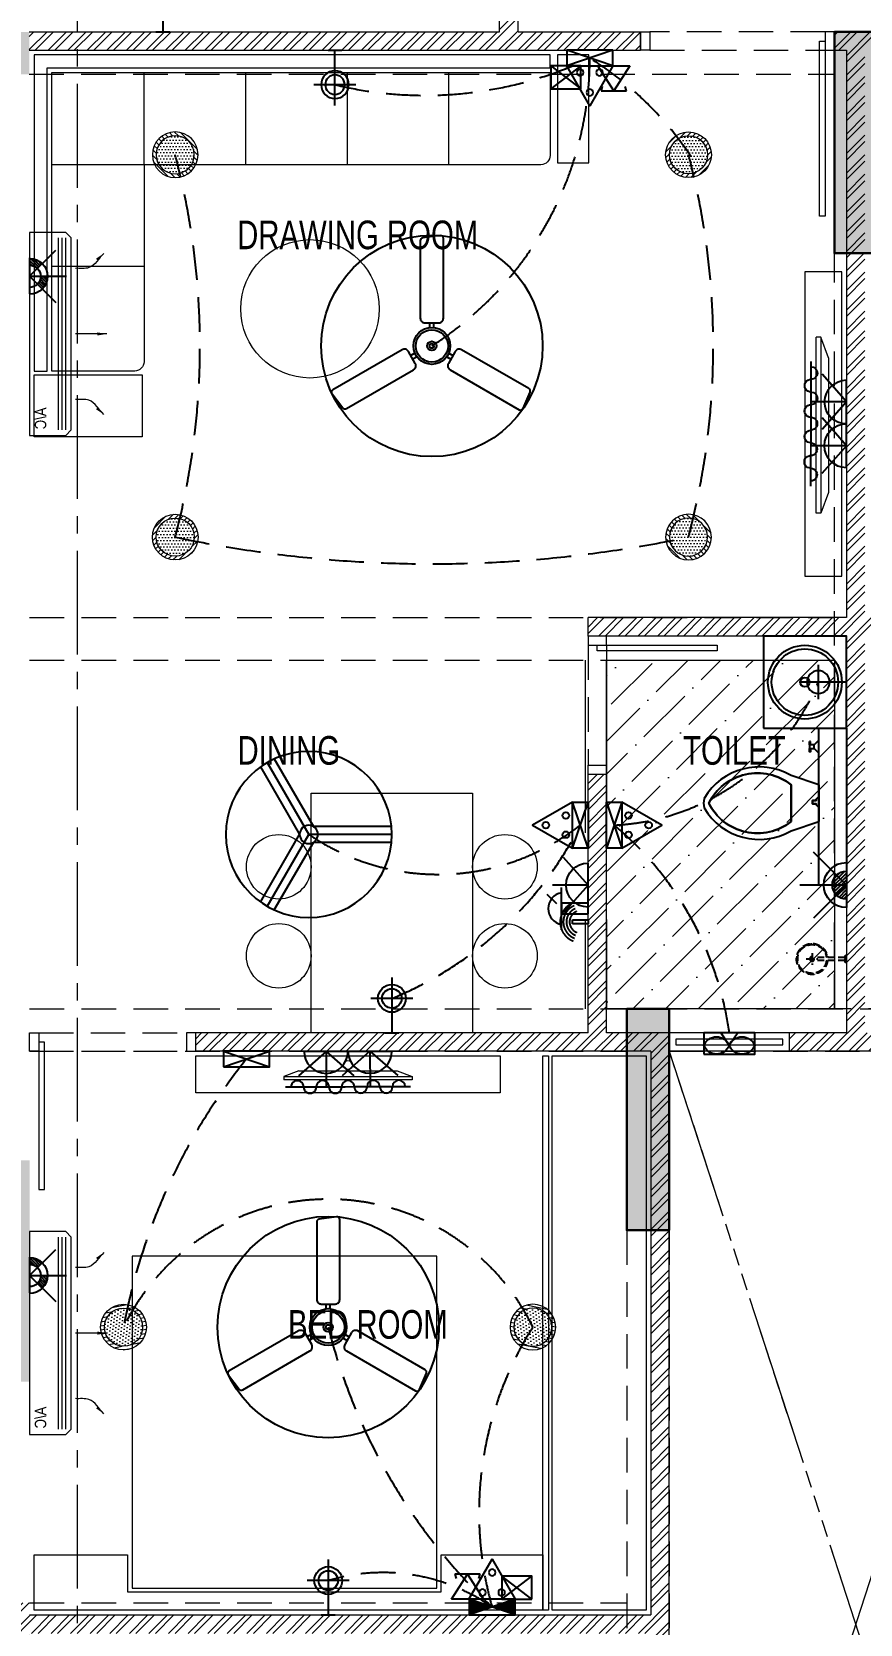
# Model space of a CAD drawing. Header units: inches. Extents: x 822859 to 1009930, y 496782 to 576896.
# Drawn here: x 832210 to 836697, y 533772 to 542403 of the extents above; entities that cross this region are included whole.
import ezdxf
from ezdxf.enums import TextEntityAlignment as Align

# ---------------------------------------------------------------- set-up
doc = ezdxf.new("R2010")
doc.units = ezdxf.units.IN
doc.header["$LTSCALE"] = 750
doc.header["$MEASUREMENT"] = 0
for name, pattern in [('CENTER', [2, 1.25, -0.25, 0.25, -0.25]), ('CENTER2', [1.125, 0.75, -0.125, 0.125, -0.125]), ('DASHED', [0.75, 0.5, -0.25]), ('HIDDEN', [0.375, 0.25, -0.125]), ('HIDDEN2', [0.1875, 0.125, -0.0625])]:
    doc.linetypes.add(name, pattern=pattern)
for name, color, linetype, lineweight in [('1 x 15 W green led dl', 84, 'Continuous', 5), ('COLUMN', 5, 'Continuous', 13), ('DOOR-MSA', 8, 'Continuous', 13), ('DOTTED LINE-MSA', 8, 'HIDDEN2', 13), ('ELE-01-MSA', 8, 'Continuous', 18), ('FURNITURE-MSA', 251, 'Continuous', 5), ('HVAC-HW UNIT', 1, 'Continuous', 13), ('S_B4_115X425', 215, 'HIDDEN', 20), ('S_B4_230x425', 15, 'HIDDEN', 20), ('S_B4_230x575', 10, 'HIDDEN', 20), ('S_B4_CUT OUT LINE', 9, 'Continuous', 20), ('S_B4_SUNK', 250, 'Continuous', 20), ('S_C_ABOVE HP TO TOP', 5, 'Continuous', 30), ('SECTION LINE', 14, 'CENTER', 9), ('TEXT ROOM NAME-MSA', 8, 'Continuous', 13), ('WALL HATCH-MSA', 251, 'Continuous', 9), ('WALL-MSA', 11, 'Continuous', 18), ('WINDOW-MSA', 8, 'Continuous', 13)]:
    doc.layers.add(name, color=color, linetype=linetype, lineweight=lineweight)
for name, color, linetype in [('AC 2 MODULE SWITCH', 6, 'DASHED'), ('CS SHEET', 7, 'Continuous'), ('E-18 wall light point', 3, 'Continuous'), ('E-18a wall light point', 6, 'Continuous'), ('E-39 call bell point', 1, 'Continuous'), ('E-45 exhaust fan point', 5, 'Continuous'), ('E-47 switch board', 1, 'Continuous'), ('E-49 5A plug point', 150, 'Continuous'), ('E-49a SB with 5A plug point', 5, 'Continuous'), ('E-50 15A plug point', 1, 'Continuous'), ('E-51 15 A AC PLUG POINT', 6, 'Continuous'), ('E-55 telephone point', 6, 'Continuous'), ('E-56 television point', 4, 'Continuous'), ('ELE.fan', 30, 'Continuous'), ("Emg-42 4' fan point", 30, 'Continuous'), ('P.FIXTURE', 8, 'Continuous'), ('PE-E-Electrical Control', 150, 'HIDDEN'), ('R.C.C HATCH-MSA', 250, 'Continuous'), ('Switch Board', 72, 'Continuous'), ('WIFI', 5, 'DASHED')]:
    doc.layers.add(name, color=color, linetype=linetype)
doc.styles.add('125pt1.6', font='simplex.shx', dxfattribs={"width": 0.6, "height": 200})
doc.styles.add('MtXpl_Swis721_LtCn_B', font='swisscl.ttf')
doc.styles.add('NARROW', font='ARIALN.TTF', dxfattribs={"height": 2.25})
doc.dimstyles.new('DIM_50', dxfattribs={"dimtxt": 200, "dimasz": 100, "dimexe": 25, "dimexo": 5, "dimgap": 25, "dimtad": 1, "dimdec": 0, "dimzin": 0, "dimdsep": 46, "dimtxsty": '125pt1.6', "dimblk": 'ARCHTICK', "dimcen": 0.09, "dimclrd": 8, "dimclre": 8, "dimclrt": 7, "dimaunit": 1, "dimadec": 4, "dimazin": 0, "dimtfac": 1, "dimtdec": 0, "dimtmove": 2, "dimatfit": 1, "dimfxl": 150, "dimfxlon": 1, "dimtolj": 1, "dimtzin": 0, "dimarcsym": 1})
pattern_1 = [(45, (-830625.795, -554021.86), (-53.0330086, 53.0330086), []), (45, (-830590.44, -554021.86), (-53.0330086, 53.0330086), [])]

# ---------------------------------------------------------------- blocks, each defined once
blk = doc.blocks.new('A$C37e82350')
at = {"layer": 'SECTION LINE', "linetype": 'CENTER2'}
blk.add_lwpolyline([(-2541.6, -2026.8), (-2541.6, -2083.3), (61391, -2083.3), (61391, -2039.2)], dxfattribs=at)
blk = doc.blocks.new('BLOCK-G & H TYPICAL COLOUMN')
at = {"layer": 'R.C.C HATCH-MSA'}
h = blk.add_hatch(color=256, dxfattribs=at)
h.dxf.hatch_style = 1
h.paths.add_polyline_path([(172697.62, -104207.75), (172688.57, -104207.75), (172688.57, -104255), (172697.62, -104255)])
h.paths.add_polyline_path([(172327.12, -104207.75), (172336.18, -104207.75), (172336.18, -104255), (172327.12, -104255)])
h.paths.add_polyline_path([(172819.88, -104207.75), (172819.88, -104216.81), (172867.12, -104216.81), (172867.12, -104207.75)])
h.paths.add_polyline_path([(172204.87, -104207.75), (172204.87, -104216.81), (172157.62, -104216.81), (172157.62, -104207.75)])
h.paths.add_polyline_path([(172561.18, -104240.06), (172552.12, -104240.06), (172552.12, -104287.31), (172561.18, -104287.31)])
h.paths.add_polyline_path([(172463.57, -104240.06), (172472.62, -104240.06), (172472.62, -104287.31), (172463.57, -104287.31)])
h.paths.add_polyline_path([(172177.87, -104422.2), (172177.87, -104431.25), (172130.62, -104431.25), (172130.62, -104422.2)])
h.paths.add_polyline_path([(172894.12, -104422.2), (172894.12, -104431.25), (172846.88, -104431.25), (172846.88, -104422.2)])
h.paths.add_polyline_path([(172336.12, -104486.75), (172336.12, -104495.81), (172288.87, -104495.81), (172288.87, -104486.75)])
h.paths.add_polyline_path([(172202.62, -104543.75), (172202.62, -104552.81), (172155.37, -104552.81), (172155.37, -104543.75)])
h.paths.add_polyline_path([(172822.13, -104543.75), (172822.13, -104552.81), (172869.37, -104552.81), (172869.37, -104543.75)])
h.paths.add_polyline_path([(172516.9, -104495.81), (172507.85, -104495.81), (172507.85, -104448.56), (172516.9, -104448.56)])
h.paths.add_polyline_path([(172697.62, -104104.25), (172688.57, -104104.25), (172688.57, -104057.01), (172697.62, -104057.01)])
h.paths.add_polyline_path([(172327.12, -104104.25), (172336.18, -104104.25), (172336.18, -104057.01), (172327.12, -104057.01)])
h.paths.add_polyline_path([(172819.88, -104104.25), (172819.88, -104095.2), (172867.12, -104095.2), (172867.12, -104104.25)])
h.paths.add_polyline_path([(172204.87, -104104.25), (172204.87, -104095.2), (172157.62, -104095.2), (172157.62, -104104.25)])
h.paths.add_polyline_path([(172561.18, -104071.94), (172552.12, -104071.94), (172552.12, -104024.7), (172561.18, -104024.7)])
h.paths.add_polyline_path([(172463.57, -104071.94), (172472.62, -104071.94), (172472.62, -104024.7), (172463.57, -104024.7)])
h.paths.add_polyline_path([(172177.87, -103889.81), (172177.87, -103880.75), (172130.62, -103880.75), (172130.62, -103889.81)])
h.paths.add_polyline_path([(172894.12, -103889.81), (172894.12, -103880.75), (172846.88, -103880.75), (172846.88, -103889.81)])
h.paths.add_polyline_path([(172336.12, -103825.25), (172336.12, -103816.2), (172288.87, -103816.2), (172288.87, -103825.25)])
h.paths.add_polyline_path([(172202.62, -103768.25), (172202.62, -103759.2), (172155.37, -103759.2), (172155.37, -103768.25)])
h.paths.add_polyline_path([(172822.13, -103768.25), (172822.13, -103759.2), (172869.37, -103759.2), (172869.37, -103768.25)])
h.paths.add_polyline_path([(172516.9, -103816.2), (172507.85, -103816.2), (172507.85, -103863.44), (172516.9, -103863.44)])
h.paths.add_polyline_path([(172548.37, -103699.31), (172548.37, -103690.25), (172595.62, -103690.25), (172595.62, -103699.31)])
h.paths.add_polyline_path([(172476.37, -103699.31), (172476.37, -103690.25), (172429.13, -103690.25), (172429.13, -103699.31)])
h.paths.add_polyline_path([(172726.82, -103612.31), (172726.82, -103603.25), (172774.06, -103603.25), (172774.06, -103612.31)])
h.paths.add_polyline_path([(172297.93, -103612.31), (172297.93, -103603.25), (172250.69, -103603.25), (172250.69, -103612.31)])
h.paths.add_polyline_path([(172920.37, -103523.81), (172920.37, -103514.75), (172857.56, -103514.75), (172857.56, -103523.81)])
h.paths.add_polyline_path([(172104.37, -103523.81), (172104.37, -103514.75), (172167.19, -103514.75), (172167.19, -103523.81)])
h.paths.add_polyline_path([(172476.37, -103492.94), (172467.32, -103492.94), (172467.32, -103445.7), (172476.37, -103445.7)])
h.paths.add_polyline_path([(172548.37, -103492.94), (172557.43, -103492.94), (172557.43, -103445.7), (172548.37, -103445.7)])
h.paths.add_polyline_path([(172663.43, -103454.75), (172759.5, -103454.75), (172759.5, -103349.7), (172663.43, -103349.7), (172663.43, -103358.75), (172750.44, -103358.75), (172750.44, -103445.7), (172663.43, -103445.7)])
h.paths.add_polyline_path([(172361.32, -103454.75), (172265.25, -103454.75), (172265.25, -103349.7), (172361.32, -103349.7), (172361.32, -103358.75), (172274.31, -103358.75), (172274.31, -103445.7), (172361.32, -103445.7)])
h.paths.add_polyline_path([(172428.37, -103358.75), (172419.32, -103358.75), (172419.32, -103311.51), (172428.37, -103311.51)])
h.paths.add_polyline_path([(172428.37, -103132.74), (172419.32, -103132.74), (172419.32, -103179.99), (172428.37, -103179.99)])
h.paths.add_polyline_path([(172151.62, -103286.75), (172151.62, -103277.7), (172104.37, -103277.7), (172104.37, -103286.75)])
h.paths.add_polyline_path([(172245.43, -103162.74), (172245.43, -103153.68), (172198.19, -103153.68), (172198.19, -103162.74)])
h.paths.add_polyline_path([(172428.37, -103021.25), (172419.32, -103021.25), (172419.32, -103068.5), (172428.37, -103068.5)])
h.paths.add_polyline_path([(172245.43, -102997.25), (172236.37, -102997.25), (172236.37, -103044.5), (172245.43, -103044.5)])
h.paths.add_polyline_path([(172104.37, -102997.25), (172104.37, -103006.31), (172151.62, -103006.31), (172151.62, -102997.25)])
h.paths.add_polyline_path([(172596.37, -103358.75), (172605.43, -103358.75), (172605.43, -103311.51), (172596.37, -103311.51)])
h.paths.add_polyline_path([(172596.37, -103132.74), (172605.43, -103132.74), (172605.43, -103179.99), (172596.37, -103179.99)])
h.paths.add_polyline_path([(172873.13, -103286.75), (172873.13, -103277.7), (172920.37, -103277.7), (172920.37, -103286.75)])
h.paths.add_polyline_path([(172779.32, -103162.74), (172779.32, -103153.68), (172826.56, -103153.68), (172826.56, -103162.74)])
h.paths.add_polyline_path([(172596.37, -103021.25), (172605.43, -103021.25), (172605.43, -103068.5), (172596.37, -103068.5)])
h.paths.add_polyline_path([(172779.32, -102997.25), (172788.37, -102997.25), (172788.37, -103044.5), (172779.32, -103044.5)])
h.paths.add_polyline_path([(172920.37, -102997.25), (172920.37, -103006.31), (172873.13, -103006.31), (172873.13, -102997.25)])
h.paths.add_polyline_path([(172548.37, -104612.7), (172548.37, -104621.75), (172595.62, -104621.75), (172595.62, -104612.7)])
h.paths.add_polyline_path([(172476.37, -104612.7), (172476.37, -104621.75), (172429.13, -104621.75), (172429.13, -104612.7)])
h.paths.add_polyline_path([(172297.93, -104699.7), (172297.93, -104708.75), (172250.69, -104708.75), (172250.69, -104699.7)])
h.paths.add_polyline_path([(172104.37, -104788.2), (172104.37, -104797.25), (172167.19, -104797.25), (172167.19, -104788.2)])
h.paths.add_polyline_path([(172726.82, -104699.7), (172726.82, -104708.75), (172774.06, -104708.75), (172774.06, -104699.7)])
h.paths.add_polyline_path([(172920.37, -104788.2), (172920.37, -104797.25), (172857.56, -104797.25), (172857.56, -104788.2)])
h.paths.add_polyline_path([(172476.37, -104819.06), (172467.32, -104819.06), (172467.32, -104866.31), (172476.37, -104866.31)])
h.paths.add_polyline_path([(172548.37, -104819.06), (172557.43, -104819.06), (172557.43, -104866.31), (172548.37, -104866.31)])
h.paths.add_polyline_path([(172663.43, -104857.25), (172759.5, -104857.25), (172759.5, -104962.31), (172663.43, -104962.31), (172663.43, -104953.25), (172750.44, -104953.25), (172750.44, -104866.31), (172663.43, -104866.31)])
h.paths.add_polyline_path([(172361.32, -104857.25), (172265.25, -104857.25), (172265.25, -104962.31), (172361.32, -104962.31), (172361.32, -104953.25), (172274.31, -104953.25), (172274.31, -104866.31), (172361.32, -104866.31)])
h.paths.add_polyline_path([(172428.37, -104953.25), (172419.32, -104953.25), (172419.32, -105000.5), (172428.37, -105000.5)])
h.paths.add_polyline_path([(172428.37, -105178.31), (172419.32, -105178.31), (172419.32, -105131.06), (172428.37, -105131.06)])
h.paths.add_polyline_path([(172151.62, -105025.25), (172151.62, -105034.31), (172104.37, -105034.31), (172104.37, -105025.25)])
h.paths.add_polyline_path([(172245.43, -105072.5), (172236.37, -105072.5), (172236.37, -105025.25), (172245.43, -105025.25)])
h.paths.add_polyline_path([(172428.37, -105290.75), (172419.32, -105290.75), (172419.32, -105243.51), (172428.37, -105243.51)])
h.paths.add_polyline_path([(172245.43, -105314.75), (172236.37, -105314.75), (172236.37, -105267.51), (172245.43, -105267.51)])
h.paths.add_polyline_path([(172104.37, -105277.35), (172113.43, -105277.35), (172113.43, -105314.75), (172104.37, -105314.75)])
h.paths.add_polyline_path([(172596.37, -104953.25), (172605.43, -104953.25), (172605.43, -105000.5), (172596.37, -105000.5)])
h.paths.add_polyline_path([(172596.37, -105178.31), (172605.43, -105178.31), (172605.43, -105131.06), (172596.37, -105131.06)])
h.paths.add_polyline_path([(172873.13, -105025.25), (172873.13, -105034.31), (172920.37, -105034.31), (172920.37, -105025.25)])
h.paths.add_polyline_path([(172788.37, -105025.25), (172779.32, -105025.25), (172779.32, -105072.5), (172788.37, -105072.5)])
h.paths.add_polyline_path([(172596.37, -105290.75), (172605.43, -105290.75), (172605.43, -105243.51), (172596.37, -105243.51)])
h.paths.add_polyline_path([(172779.32, -105314.75), (172788.37, -105314.75), (172788.37, -105267.51), (172779.32, -105267.51)])
h.paths.add_polyline_path([(172911.32, -105314.75), (172920.37, -105314.75), (172920.37, -105277.35), (172911.32, -105277.35)])
h.paths.add_polyline_path([(172688.63, -104486.75), (172688.63, -104495.81), (172735.87, -104495.81), (172735.87, -104486.75)])
h.paths.add_polyline_path([(172688.63, -103825.25), (172688.63, -103816.2), (172735.87, -103816.2), (172735.87, -103825.25)])
at = {"layer": 'COLUMN'}
for points in [[(172516.9, -103816.2), (172507.85, -103816.2), (172507.85, -103863.44), (172516.9, -103863.44)], [(172463.57, -104071.94), (172472.62, -104071.94), (172472.62, -104024.7), (172463.57, -104024.7)]]:
    blk.add_lwpolyline(points, close=True, dxfattribs=at)
blk = doc.blocks.new('G$C7997B730')
at = {"layer": 'FURNITURE-MSA'}
for p, q in [((36, 1325, 0), (0, 1325, 0)), ((0, 1325, 0), (0, 0, 0)), ((36, 1325, 0), (0, 1325, 0)), ((93, 1169, 0), (36, 1325, 0)), ((36, 0, 0), (36, 1325, 0)), ((93, 1169, 0), (36, 1325, 0)), ((93, 156, 0), (93, 1169, 0)), ((93, 156, 0), (36, 0, 0)), ((36, 0, 0), (0, 0, 0))]:
    blk.add_line(p, q, dxfattribs=at)
blk = doc.blocks.new('A$C16cd5f5f')
at = {"layer": 'WINDOW-MSA', "ltscale": 5000}
for points in [[(50, 50), (50, 850), (80, 850), (80, 50)], [(0, 0), (50, 0), (50, 100), (0, 100)], [(900, 0), (850, 0), (850, 100), (900, 100)]]:
    blk.add_lwpolyline(points, close=True, dxfattribs=at)
at = {"layer": 'WINDOW-MSA', "linetype": 'HIDDEN', "elevation": 0}
blk.add_lwpolyline([(50, 100), (850, 100)], dxfattribs=at)
at = {"layer": 'WINDOW-MSA', "linetype": 'HIDDEN'}
blk.add_lwpolyline([(50, 0), (850, 0)], dxfattribs=at)
blk = doc.blocks.new('A$Ca69f7aba')
at = {"layer": 'WINDOW-MSA', "ltscale": 5000}
for points in [[(-750, 0), (-700, 0), (-700, -100), (-750, -100)], [(0, 0), (-50, 0), (-50, -100), (0, -100)], [(-50, -50), (-50, -700), (-80, -700), (-80, -50)]]:
    blk.add_lwpolyline(points, close=True, dxfattribs=at)
at = {"layer": 'WINDOW-MSA', "linetype": 'HIDDEN'}
blk.add_lwpolyline([(-50, 0), (-700, 0)], dxfattribs=at)
at = {"layer": 'WINDOW-MSA', "linetype": 'HIDDEN', "elevation": 0}
blk.add_lwpolyline([(-50, -100), (-700, -100)], dxfattribs=at)
blk = doc.blocks.new('A$C0454f6c0')
at = {"layer": 'WINDOW-MSA', "ltscale": 5000}
for points in [[(0, 1050), (0, 1000), (-100, 1000), (-100, 1050)], [(0, 0), (0, 50), (-100, 50), (-100, 0)]]:
    blk.add_lwpolyline(points, close=True, dxfattribs=at)
at = {"layer": 'WINDOW-MSA', "linetype": 'HIDDEN'}
for points in [[(-100, 1000), (-100, 50)], [(0, 50), (0, 1000)]]:
    blk.add_lwpolyline(points, dxfattribs=at)
at = {"layer": 'WINDOW-MSA', "ltscale": 5000, "elevation": 0}
blk.add_lwpolyline([(-50, 50), (-1000, 50), (-1000, 80), (-50, 80)], close=True, dxfattribs=at)
blk = doc.blocks.new('t4tgg34')
for points in [[(375405.3, -62759.1), (375390.8, -62744.6), (375390.8, -62738.4), (375370.8, -62738.4), (375370.8, -62719.7), (375390.8, -62719.7), (375390.8, -62713.4), (375405.3, -62699), (375405.3, -62635.1), (375255.5, -62585.2, 0.412342), (374784.6, -62708.9, 0.132891), (374784.6, -62761, 0.412336), (375255.5, -62884.7), (375405.3, -62834.8)], [(375255.5, -62834.8, -0.475238), (374809.5, -62734.9, -0.475243), (375255.5, -62635.1)]]:
    blk.add_lwpolyline(points, format="xyb", close=True)
blk.add_lwpolyline([(375255.5, -62834.8), (375255.5, -62635.1, 0.475243), (374809.5, -62734.9, 0.475238), (375255.5, -62834.8, 0.489246)], format="xyb")
blk.add_lwpolyline([(375405.3, -62635.1), (375405.3, -62699), (375390.8, -62713.4), (375390.8, -62719.7), (375370.8, -62719.7), (375370.8, -62738.4), (375390.8, -62738.4), (375390.8, -62744.6), (375405.3, -62759.1), (375405.3, -62699), (375405.3, -62834.8)])
blk = doc.blocks.new('9')
at = {"linetype": 'Continuous'}
for p, q in [((709869.5, -390414.7), (709869.5, -390433.8)), ((709875.9, -390433.8), (709869.5, -390433.8)), ((709875.9, -390414.7), (709875.9, -390433.8))]:
    blk.add_line(p, q, dxfattribs=at)
for points in [[(709875.9, -390395.7), (709875.9, -390376.6), (709869.5, -390376.6), (709869.5, -390395.7)], [(709894.9, -390395.7), (709920.3, -390370.3), (709920.3, -390440.1), (709894.9, -390414.7)]]:
    blk.add_lwpolyline(points, dxfattribs=at)
blk.add_lwpolyline([(709894.9, -390414.7), (709869.5, -390414.7), (709869.5, -390395.7), (709894.9, -390395.7)], close=True, dxfattribs=at)
blk = doc.blocks.new('SHOWE')
at = {"linetype": 'HIDDEN', "ltscale": 0.2}
for p, q in [((3964447.4, -1171664.5), (3964447.4, -1171728.1)), ((3964261.3, -1171717.9), (3964261.3, -1171674.7)), ((3964261.3, -1171674.7), (3964263.3, -1171674.7)), ((3964261.3, -1171717.9), (3964263.3, -1171717.9)), ((3964264.2, -1171676.3), (3964264.2, -1171716.3)), ((3964268.7, -1171680.5), (3964268.7, -1171696.3)), ((3964268.7, -1171688.6), (3964437.5, -1171688.6)), ((3964268.7, -1171712), (3964268.7, -1171696.3)), ((3964268.7, -1171704), (3964437.5, -1171704)), ((3964479.2, -1171696.3), (3964415.6, -1171696.3))]:
    blk.add_line(p, q, dxfattribs=at)
for radius in [12.5, 10.6]:
    blk.add_circle((3964447.4, -1171696.3), radius, dxfattribs=at)
for centre, radius, start, end in [((3964447.4, -1171696.3), 84.1, 185.23834, 174.76166), ((3964447.4, -1171696.3), 81.4, 185.41049, 174.58951), ((3964447.4, -1171696.3), 78, 185.6496, 174.3504), ((3964262.4, -1171676.3), 1.76, 358.02823, 62.08212), ((3964262.4, -1171716.3), 1.76, 297.91788, 1.97177), ((3964259.8, -1171685.3), 10.1, 28.34358, 64.21035), ((3964259.8, -1171707.2), 10.1, 295.78965, 331.65642)]:
    blk.add_arc(centre, radius, start, end, dxfattribs=at)
blk = doc.blocks.new('A$Caebde61c')
at = {"layer": 'FURNITURE-MSA'}
for p, q in [((6507.9, -21521.2, 0), (6507.9, -21021.2, 0)), ((7057.8, -21021.2), (7057.8, -21521.2)), ((7607.8, -21021.2), (7607.8, -21521.2)), ((8157.8, -21021.2), (8157.8, -21521.2)), ((6507.9, -21521.2, 0), (6007.9, -21521.2, 0)), ((6507.9, -22072.5, 0), (6007.9, -22072.5, 0))]:
    blk.add_line(p, q, dxfattribs=at)
for points in [[(5912.6, -22639.8), (5982.9, -22639.8), (5982.9, -20996.2), (8707.9, -20996.2), (8707.9, -20926.2), (5912.8, -20926.2)], [(8747.8, -21510.9), (8917.8, -21510.9), (8917.8, -20925.9), (8747.8, -20925.9)], [(10088.2, -23751.2), (10288.2, -23751.2), (10288.2, -22101.2), (10088.2, -22101.2)], [(6497.6, -22659.8), (6497.6, -22996.2), (5912.6, -22996.2), (5912.6, -22659.8)], [(8288, -24927.1), (8288, -26227.1), (7413, -26227.1), (7413, -24927.1)], [(6787.8, -26552.1), (6787.8, -26352.1), (8437.8, -26352.1), (8437.8, -26552.1)], [(8698.5, -26352.1), (8698.5, -29357.3), (8668.5, -29357.3), (8668.5, -26352.1)], [(9228.5, -26352.1), (9228.5, -29357.3), (8718.5, -29357.3), (8718.5, -26352.1)], [(8093.5, -29237.3), (8093.5, -27437.3), (6443.6, -27437.3), (6443.6, -29237.3)], [(6418.6, -29257.3), (8118.5, -29257.3), (8118.5, -29057.3), (8668.5, -29057.3), (8668.5, -29357.3), (5912.7, -29357.3), (5912.7, -29057.3), (6418.6, -29057.3)]]:
    blk.add_lwpolyline(points, close=True, dxfattribs=at)
blk.add_lwpolyline([(6007.9, -21021.2), (8707.9, -21021.2), (8707.9, -21471.2, -0.414214), (8657.9, -21521.2), (6507.9, -21521.2), (6507.9, -22589.8, -0.414214), (6457.9, -22639.8), (6007.9, -22639.8), (6007.9, -21021.2)], format="xyb", dxfattribs=at)
for centre, radius in [((7407, -22302.6, 0), 375), ((7238, -25327.1), 175), ((8463, -25327.1), 175), ((7238, -25809.5), 175), ((8463, -25809.5), 175), ((7612.8, -26401.2, 0), 25)]:
    blk.add_circle(centre, radius, dxfattribs=at)
at = {"layer": 'FURNITURE-MSA', "xscale": -0.5248800000000011, "yscale": 0.5248800000000011, "zscale": 0.524880000000001, "rotation": 270}
blk.add_blockref('G$C7997B730', (7265.1, -26481.8, 0), dxfattribs=at)
blk = doc.blocks.new('DRHASHGSDG')
at = {"layer": 'WALL HATCH-MSA'}
h = blk.add_hatch(dxfattribs=at)
h.set_pattern_fill('ANSI32', color=256, scale=200)
h.set_pattern_definition([(45, (3141.056, -2279.1), (-53.033, 53.033), []), (45, (3176.41, -2279.1), (-53.033, 53.033), [])])
h.paths.add_polyline_path([(2210, -2208.4), (2210, -2308.4), (3852.5, -2308.4), (3852.5, -2208.4)], flags=17)
h.paths.add_polyline_path([(1500, -8420.1), (1500, -8520.1), (4118.1, -8520.1), (4118.1, -11619.1), (1570, -11619.1), (1570, -11719.1), (4881.9, -11719.1), (4881.9, -11619.1), (4218.1, -11619.1), (4218.1, -8650.1), (5132.5, -8650.1), (5132.5, -7020.1), (4127.6, -7020.1), (4127.6, -6508.4), (5132.5, -6508.4), (5132.5, -6408.4), (4127.6, -6408.4), (4127.6, -5658.4), (5132.5, -5658.4), (5132.5, -2208.4), (4902.5, -2208.4), (4902.5, -2308.4), (5032.5, -2308.4), (5032.5, -5558.4), (2784.6, -5558.4), (2784.6, -7670.1), (2884.6, -7670.1), (2884.6, -7120.1), (3377.6, -7120.1), (3377.6, -7020.1), (2884.6, -7020.1), (2884.6, -5658.4), (4027.6, -5658.4), (4027.6, -7120.1), (5032.5, -7120.1), (5032.5, -8420.1)])
h = blk.add_hatch(dxfattribs=at)
h.set_pattern_fill('ANSI32', color=256, scale=200)
h.set_pattern_definition(pattern_1)
h.paths.add_polyline_path([(4596.9, -14794.1), (4596.9, -14894.1), (5996.9, -14894.1), (5996.9, -17045), (5687.2, -17045), (5687.2, -17145), (6406.5, -17145), (6406.5, -17045), (6096.9, -17045), (6096.9, -14894.1), (7496.9, -14894.1), (7496.9, -14794.1), (6096.9, -14794.1), (6096.9, -11719.1), (6161.9, -11719.1), (6161.9, -11619.1), (5931.9, -11619.1), (5931.9, -11719.1), (5996.9, -11719.1), (5996.9, -14794.1)])
h = blk.add_hatch(dxfattribs=at)
h.set_pattern_fill('ANSI32', color=256, scale=200)
h.set_pattern_definition(pattern_1)
h.paths.add_polyline_path([(741.5, -20365.2), (741.5, -20135.2), (1571.5, -20135.2), (1571.5, -20200.2), (4937.2, -20200.2), (4937.2, -17145), (2471.5, -17145), (2471.5, -17045), (4596.9, -17045), (4596.9, -15644.1), (4696.9, -15644.1), (4696.9, -17045), (5037.2, -17045), (5037.2, -23455.3), (4696.9, -23455.3), (4696.9, -24856.2), (4596.9, -24856.2), (4596.9, -23455.3), (2471.5, -23455.3), (2471.5, -23355.3), (4937.2, -23355.3), (4937.2, -20300.2), (1571.5, -20300.2), (1571.5, -20365.2)])
at = {"layer": 'DOTTED LINE-MSA'}
for p, q in [((7056.5, -17145), (5037.2, -23355.3)), ((5037.2, -17145), (7056.5, -23355.3))]:
    blk.add_line(p, q, dxfattribs=at)
at = {"layer": 'P.FIXTURE'}
for points in [[(5546.9, -15394.1), (5996.9, -15394.1), (5996.9, -14894.1), (5546.9, -14894.1)], [(5846.9, -16244.1), (5846.9, -15394.1), (5996.9, -15394.1), (5996.9, -16244.1)]]:
    blk.add_lwpolyline(points, close=True, dxfattribs=at)
for radius in [200, 180, 25]:
    blk.add_circle((5771.9, -15144.1), radius, dxfattribs=at)
at = {"layer": 'WALL-MSA'}
for p, q in [((4118.1, -11619.1), (4118.1, -8520.1)), ((4218.1, -11619.1), (4218.1, -8650.1)), ((1570, -11619.1), (4118.1, -11619.1)), ((4218.1, -11619.1), (4881.9, -11619.1)), ((4881.9, -11619.1), (4881.9, -11719.1)), ((5931.9, -11619.1), (5931.9, -11719.1)), ((5931.9, -11619.1), (6161.9, -11619.1)), ((1570, -11719.1), (4881.9, -11719.1)), ((5931.9, -11719.1), (5996.9, -11719.1)), ((5996.9, -11719.1), (5996.9, -14794.1)), ((5996.9, -14794.1), (4596.9, -14794.1)), ((4596.9, -14894.1), (4596.9, -14794.1)), ((5996.9, -14894.1), (4596.9, -14894.1)), ((5996.9, -14894.1), (5996.9, -17045)), ((4696.9, -15644.1), (4596.9, -15644.1)), ((4596.9, -17045), (4596.9, -15644.1)), ((4696.9, -17045), (4696.9, -15644.1)), ((2471.5, -17145), (2471.5, -17045)), ((4596.9, -17045), (2471.5, -17045)), ((5037.2, -17045), (4696.9, -17045)), ((5037.2, -23455.3), (5037.2, -17045)), ((5687.2, -17045), (5687.2, -17145)), ((5996.9, -17045), (5687.2, -17045)), ((4937.2, -17145), (2471.5, -17145)), ((4937.2, -17145), (4937.2, -20200.2)), ((6406.5, -17145), (5687.2, -17145)), ((1571.5, -20200.2), (4937.2, -20200.2))]:
    blk.add_line(p, q, dxfattribs=at)
at = {"layer": 'WINDOW-MSA'}
for p, q in [((5687.2, -17045), (5037.2, -17045)), ((5687.2, -17145), (5037.2, -17145))]:
    blk.add_line(p, q, dxfattribs=at)
blk.add_lwpolyline([(5652.2, -17110), (5652.2, -17080), (5072.2, -17080), (5072.2, -17110)], close=True, dxfattribs=at)
at = {"color": 2, "rotation": 270}
blk.add_blockref('A$C37e82350', (3913.3, 9182.1), dxfattribs=at)
at = {"layer": 'COLUMN', "xscale": 25.4, "yscale": 25.4, "zscale": 25.4}
blk.add_blockref('BLOCK-G & H TYPICAL COLOUMN', (-4375767.4, 2625312.3), dxfattribs=at)
at = {"layer": 'DOOR-MSA', "extrusion": (-1.00445e-41, -1.29247e-26, -1), "xscale": -1, "zscale": -1, "rotation": 270}
blk.add_blockref('A$C0454f6c0', (-5931.9, -11619.1, 0), dxfattribs=at)
at = {"layer": 'DOOR-MSA', "rotation": 90.00000000000001}
blk.add_blockref('A$Ca69f7aba', (4596.9, -14894.1, 0), dxfattribs=at)
at = {"layer": 'DOOR-MSA', "xscale": -1, "rotation": 180}
blk.add_blockref('A$C16cd5f5f', (1571.5, -17045, 0), dxfattribs=at)
at = {"layer": 'ELE-01-MSA', "xscale": -0.7200000000000003, "yscale": 0.7200000000000003, "zscale": 0.7200000000000002, "rotation": 180}
blk.add_blockref('G$C7997B730', (5832.7, -13273.7, 0), dxfattribs=at)
at = {"layer": 'FURNITURE-MSA'}
blk.add_blockref('A$Caebde61c', (-4316.3, 9182.1), dxfattribs=at)
at = {"layer": 'P.FIXTURE', "xscale": -1, "rotation": 180}
blk.add_blockref('9', (-704073.5, -405899.3), dxfattribs=at)
at = {"layer": 'P.FIXTURE'}
blk.add_blockref('t4tgg34', (-369558.4, 46934.9), dxfattribs=at)
at = {"layer": 'P.FIXTURE', "lineweight": 30, "xscale": -1}
blk.add_blockref('SHOWE', (3970258.2, 1155051.7), dxfattribs=at)
at = {"layer": 'TEXT ROOM NAME-MSA', "lineweight": 0, "style": 'MtXpl_Swis721_LtCn_B'}
for s, p in [('DRAWING ROOM', (2696, -12797.2)), ('DINING', (2698, -15591.4)), ('TOILET', (5112.1, -15591.4)), ('BED ROOM', (2971.9, -18702.9))]:
    blk.add_text(s, height=155, dxfattribs=at).set_placement(p)
blk = doc.blocks.new('C-230x1200')
at = {"layer": 'S_C_ABOVE HP TO TOP'}
h = blk.add_hatch(color=250, dxfattribs=at)
h.dxf.hatch_style = 1
h.paths.add_polyline_path([(-230, 1200), (-230, 0), (0, 0), (0, 1200)])
at = {"layer": 'S_C_ABOVE HP TO TOP', "color": 8}
blk.add_lwpolyline([(0, 1200), (-230, 1200), (-230, 0), (0, 0)], close=True, dxfattribs=at)
blk = doc.blocks.new('zw$A6E')
at = {"layer": 'S_B4_SUNK'}
h = blk.add_hatch(dxfattribs=at)
h.set_pattern_fill('ANSI36', color=252, scale=1000)
h.set_pattern_definition([(45, (-142690.51, 158401.09), (66.29126, 243.067956), [312.5, -62.5, 0, -62.5])])
h.paths.add_polyline_path([(-7396.9, -16915), (-7396.9, -15024.1), (-6161.9, -15024.1), (-6161.9, -16915)])
at = {"layer": 'S_B4_115X425', "ltscale": 5}
for p, q in [((-7511.9, -15024.1), (-7511.9, -16915)), ((-7396.9, -15024.1), (-7396.9, -16915))]:
    blk.add_line(p, q, dxfattribs=at)
at = {"layer": 'S_B4_230x425', "color": 8}
for p, q in [((-10522.3, -14794.1), (-6161.9, -14794.1)), ((-10522.3, -15024.1), (-6161.9, -15024.1))]:
    blk.add_line(p, q, dxfattribs=at)
at = {"layer": 'S_B4_230x575', "color": 8}
for p, q in [((-10523.8, -11849.1), (-6161.9, -11849.1)), ((-6161.9, -16915), (-6161.9, -12819.1)), ((-10522.3, -16915), (-5931.9, -16915)), ((-1571.6, -16915), (-6161.9, -16915)), ((-10522.3, -17145), (-7286.6, -17145)), ((-7056.6, -17145), (-5931.9, -17145)), ((-5037.3, -17145), (-6161.9, -17145)), ((-7286.6, -18115), (-7286.6, -22385.3)), ((-7056.6, -18115), (-7056.6, -22385.3)), ((-10522.3, -20135.1), (-7286.6, -20135.1))]:
    blk.add_line(p, q, dxfattribs=at)
at = {"layer": 'S_B4_CUT OUT LINE', "color": 252, "linetype": 'HIDDEN', "ltscale": 5}
for p, q in [((-7056.6, -17145), (-5037.3, -23355.3, 0)), ((-5037.3, -17145), (-7056.6, -23355.3, 0))]:
    blk.add_line(p, q, dxfattribs=at)
at = {"layer": 'S_B4_SUNK', "color": 252}
blk.add_lwpolyline([(-6161.9, -16915), (-7396.9, -16915), (-7396.9, -15024.1), (-6161.9, -15024.1)], close=True, dxfattribs=at)
at = {"layer": 'S_C_ABOVE HP TO TOP', "xscale": -1, "rotation": 180}
for p in [(-5931.9, -11619.1), (-7056.6, -16915)]:
    blk.add_blockref('C-230x1200', p, dxfattribs=at)
blk = doc.blocks.new('WL-01')
for points in [[(-3.57, 2.18), (-3.57, -2.18)], [(-5.74, 0), (0, 0)], [(0, -0.72), (0, 0.72)]]:
    blk.add_lwpolyline(points)
for radius in [1.44, 1.01]:
    blk.add_circle((-3.57, 0), radius)
blk = doc.blocks.new('F12')
at = {"color": 7}
for p, q in [((-0.115, 0.993), (-0.115, 1.25)), ((0.115, 0.993), (0.115, 1.25)), ((-0.918, -0.397), (-1.14, -0.525)), ((-0.803, -0.596), (-1.025, -0.725)), ((0.803, -0.596), (1.025, -0.725)), ((0.918, -0.397), (1.14, -0.525))]:
    blk.add_line(p, q, dxfattribs=at)
for points in [[(-0.375, 1.25), (0.375, 1.25, 0.414214), (0.625, 1.5), (0.625, 5.831, 0.453094), (0.455, 5.98), (-0.495, 5.855, 0.376373), (-0.625, 5.706), (-0.625, 1.5, 0.414214)], [(-0.895, -0.95), (-1.27, -0.3, 0.414214), (-1.612, -0.209), (-5.362, -2.374, 0.453094), (-5.406, -2.596), (-4.823, -3.356, 0.376373), (-4.629, -3.394), (-0.987, -1.291, 0.414214)], [(1.27, -0.3), (0.895, -0.95, 0.414214), (0.987, -1.291), (4.737, -3.457, 0.453094), (4.951, -3.384), (5.318, -2.499, 0.376373), (5.254, -2.312), (1.612, -0.209, 0.414214)]]:
    blk.add_lwpolyline(points, format="xyb", close=True, dxfattribs=at)
for radius in [6, 1, 0.25]:
    blk.add_circle((0, 0), radius)
for radius in [0.875, 0.125]:
    blk.add_circle((0, 0), radius, dxfattribs=at)
blk = doc.blocks.new('DLL')
at = {"linetype": 'HIDDEN'}
h = blk.add_hatch(dxfattribs=at)
h.set_pattern_fill('ANSI31', color=256, scale=0.255)
h.set_pattern_definition([(45, (0, 0), (-0.57249, 0.57249), [])])
h.paths.add_polyline_path([(4.64, 0, -1), (-4.64, 0, -1)])
h.paths.add_polyline_path([(-3.87, 0, 1), (3.87, 0, 1)], flags=16)
h = blk.add_hatch(dxfattribs=at)
h.set_pattern_fill('DOTS', color=8, scale=0.4)
h.set_pattern_definition([(0, (0, 0), (0.3175, 0.635), [0, -0.635])])
h.paths.add_polyline_path([(-3.87, 0, 1), (3.87, 0, 1)])
for radius in [4.64, 3.87]:
    blk.add_circle((0, 0), radius)
blk = doc.blocks.new('P-01')
for p, q in [((-0.5, 0), (-0.5, 3.09)), ((-0.5, 0), (-2.91, 2.12)), ((-0.5, 0), (1.91, 2.12)), ((1.41, 0), (-2.41, 0))]:
    blk.add_line(p, q)
blk.add_arc((-0.5, 0), 1.91, 0.0293, 179.9707)
blk = doc.blocks.new('A$C39A77DF2')
at = {"layer": 'E-49 5A plug point', "xscale": -62.36633987703786, "yscale": 62.36633987703786, "zscale": 79.20525164419156, "rotation": 270}
blk.add_blockref('P-01', (0, 31.2), dxfattribs=at)
blk = doc.blocks.new('TV-02')
at = {"const_width": 0.171}
blk.add_lwpolyline([(4.52, 0), (-6.36, 0)], dxfattribs=at)
at = {"ltscale": 100}
for centre, major_axis, start_param, end_param in [((-5.34, 0), (0.39, 0.39), 5.497787, 8.63938), ((-3.13, 0), (0.39, 0.39), 5.497787, 8.63938), ((-0.92, 0), (0.39, 0.39), 5.497787, 8.63938), ((0.18, 0), (0.39, 0.39), 2.356194, 5.497787), ((1.28, 0), (-0.39, 0.39), 3.926991, 7.068583), ((2.39, 0), (0.39, 0.39), 2.356194, 5.497787), ((3.49, 0), (-0.39, 0.39), 3.926991, 7.068583), ((-4.23, 0), (0.39, 0.39), 2.356194, 5.497787), ((-2.03, 0), (-0.39, 0.39), 0.785398, 3.926991)]:
    blk.add_ellipse(centre, major_axis=major_axis, ratio=1, start_param=start_param, end_param=end_param, dxfattribs=at)
blk = doc.blocks.new('P ONB-01')
at = {"ltscale": 0.4}
blk.add_lwpolyline([(1.81, 0), (0, 3.13), (-1.81, 0)], close=True, dxfattribs=at)
for centre in [(0, 2.09), (-0.75, 0.52), (0.75, 0.52)]:
    blk.add_circle(centre, 0.259, dxfattribs=at)
blk = doc.blocks.new('TP-01')
for p, q in [((0.01, 3.04), (-1.94, 0)), ((-1.53, 3.04), (1.56, 3.04)), ((-1.39, 2.51), (-1.53, 3.04)), ((1.94, 0), (0.01, 3.04)), ((1.56, 3.04), (1.38, 2.52)), ((-1.94, 0), (1.94, 0))]:
    blk.add_line(p, q)
blk = doc.blocks.new('A$C4D7A2C8D')
blk.add_lwpolyline([(4, -1.68), (-6, -1.68), (-6, 1.68), (4, 1.68)], close=True)
for points in [[(4, 1.68), (-6, -1.68)], [(4, -1.68), (-6, 1.68)]]:
    blk.add_lwpolyline(points)
blk = doc.blocks.new('AC SWITCH')
at = {"layer": 'AC 2 MODULE SWITCH', "color": 5, "linetype": 'ByBlock'}
for p, q in [((0, 2.95), (4.5, -2.95)), ((0, -2.95), (4.5, 2.95))]:
    blk.add_line(p, q, dxfattribs=at)
blk.add_lwpolyline([(0, 2.95), (4.5, 2.95), (4.5, -2.95), (0, -2.95)], close=True, dxfattribs=at)
blk = doc.blocks.new('_ArchTick')
at = {"color": 0, "linetype": 'ByBlock', "const_width": 0.15}
blk.add_lwpolyline([(-0.5, -0.5), (0.5, 0.5)], dxfattribs=at)
blk = doc.blocks.new('WIFI POINT')
at = {"layer": 'WIFI', "color": 5, "linetype": 'ByBlock'}
blk.add_lwpolyline([(-0.64, 5.05), (0.64, 5.05), (0.64, 0), (-0.64, 0)], close=True, dxfattribs=at)
for radius in [6.77, 5.74, 4.72, 3.69]:
    blk.add_arc((0, 2.38), radius, 22.6083, 158.6358, dxfattribs=at)
blk = doc.blocks.new('BU')
at = {"flags": 128}
blk.add_lwpolyline([(1.5, 2.5, 0.833333), (-1.5, 2.5)], format="xyb", dxfattribs=at)
for points in [[(0.44, 2.94), (1.33, 3.83)], [(-2, 2.5), (2, 2.5)]]:
    blk.add_lwpolyline(points, dxfattribs=at)
blk.add_lwpolyline([(-0.5, 0), (0.5, 0), (0.5, 2.5), (-0.5, 2.5)], close=True)
blk = doc.blocks.new('42 FAN NEW')
at = {"layer": 'ELE.fan', "color": 5}
for p, q in [((8.72, 19.1), (-1.15, 2)), ((10.5, 18.19), (0, 0)), ((12.18, 17.1), (2.31, 0)), ((-21, 0), (0, 0)), ((-20.9, 2), (-1.15, 2)), ((10.5, -18.19), (0, 0)), ((12.18, -17.1), (2.31, 0)), ((-20.9, -2), (-1.15, -2)), ((8.72, -19.1), (-1.15, -2))]:
    blk.add_line(p, q, dxfattribs=at)
at = {"layer": 'ELE.fan'}
for radius in [21, 2.31]:
    blk.add_circle((0, 0), radius, dxfattribs=at)
blk = doc.blocks.new('PP-01')
h = blk.add_hatch()
h.set_pattern_fill('ANSI31', color=256, scale=1.635026, style=0)
h.set_pattern_definition([(45, (-4840.0876, -743.28332), (-0.14451727, 0.14451727), [])])
edge = h.paths.add_edge_path()
edge.add_ellipse((0, 0), major_axis=(0.861, 0.861), ratio=1, start_angle=90, end_angle=135)
edge.add_line((-1.22, 0), (0, 0))
edge.add_line((0, 0), (-0.86, 0.86))
edge = h.paths.add_edge_path()
edge.add_line((0, 0), (0, 1.22))
edge.add_ellipse((0, 0), major_axis=(0.861, 0.861), ratio=1, start_angle=45, end_angle=90)
edge.add_line((-0.86, 0.86), (0, 0))
edge = h.paths.add_edge_path()
edge.add_line((0, 0), (0.86, 0.86))
edge.add_ellipse((0, 0), major_axis=(0.861, 0.861), ratio=1, start_angle=0, end_angle=45)
edge.add_line((0, 1.22), (0, 0))
edge = h.paths.add_edge_path()
edge.add_ellipse((0, 0), major_axis=(0.861, 0.861), ratio=1, start_angle=-45, end_angle=0)
edge.add_line((0.86, 0.86), (0, 0))
edge.add_line((0, 0), (1.22, 0))
for p, q in [((0, 0), (-2.86, 2.86)), ((0, 0), (0, 4.04)), ((0, 0), (2.86, 2.86)), ((-1.96, 0), (1.96, 0))]:
    blk.add_line(p, q)
for radius in [1.96, 1.22]:
    blk.add_arc((0, 0), radius, 0, 180)
blk = doc.blocks.new('WL-03')
for points in [[(0, 0), (0, 5.64)], [(2.14, 3.5), (-2.14, 3.5)], [(0.71, 0), (-0.71, 0)]]:
    blk.add_lwpolyline(points)
blk.add_circle((0, 3.5), 1.42)
blk = doc.blocks.new('EF-01')
for p in [(-0.84, 0), (0.84, 0)]:
    blk.add_line(p, (0, 1.24))
blk.add_lwpolyline([(-2.52, 2.1), (2.52, 2.1), (2.52, 0), (-2.52, 0)], close=True)
for centre, start, end in [((-1.26, 0.74), 21.796, 158.204), ((1.26, 0.74), 21.796, 158.204), ((-1.26, 1.75), 201.796, 338.204), ((1.26, 1.75), 201.796, 338.204)]:
    blk.add_arc(centre, 1.36, start, end)
blk = doc.blocks.new('6tyyyy4')
at = {"layer": 'Switch Board'}
h = blk.add_hatch(dxfattribs=at)
h.set_pattern_fill('ANSI31', color=1, scale=2.670621)
h.set_pattern_definition([(45, (-0.07464, -0.58604), (-0.236052, 0.236052), [])])
h.paths.add_polyline_path([(-0.32, -0.54), (5.33, -2.47), (5.33, 1.39)])
h.paths.add_polyline_path([(-5.97, 1.39), (-5.97, -2.47), (-0.32, -0.54)])
at = {"layer": 'Switch Board', "color": 1}
for p, q in [((-5.97, -2.47), (-5.97, 1.39)), ((-5.97, 1.39), (5.33, 1.39)), ((-5.97, 1.39), (5.33, -2.47)), ((5.33, 1.39), (5.33, -2.47)), ((5.33, -2.47), (-5.97, -2.47))]:
    blk.add_line(p, q, dxfattribs=at)
blk.add_lwpolyline([(-5.97, -2.47), (5.33, 1.39)], dxfattribs=at)
blk = doc.blocks.new('A$C48C83B35')
at = {"layer": 'E-51 15 A AC PLUG POINT'}
h = blk.add_hatch(dxfattribs=at)
h.set_pattern_fill('ANSI31', color=256, scale=3.615362, style=0)
h.set_pattern_definition([(135, (0, -12.33788), (-0.28322, -0.28322), [])])
edge = h.paths.add_edge_path()
edge.add_ellipse((0, -12.34), major_axis=(1.69, -1.69), ratio=1, start_angle=270, end_angle=315)
edge.add_line((0, -14.73), (0, -16.18))
edge.add_ellipse((0, -12.34), major_axis=(2.72, -2.72), ratio=1, start_angle=270, end_angle=315, ccw=False)
edge.add_line((-2.72, -15.06), (-1.69, -14.03))
edge = h.paths.add_edge_path()
edge.add_ellipse((0, -12.34), major_axis=(1.69, -1.69), ratio=1, start_angle=180, end_angle=225)
edge.add_line((-2.39, -12.34), (-3.85, -12.34))
edge.add_ellipse((0, -12.34), major_axis=(2.72, -2.72), ratio=1, start_angle=180, end_angle=225, ccw=False)
edge.add_line((-2.72, -9.62), (-1.69, -10.65))
for p, q in [((0, -12.34), (-5.6, -6.74)), ((0, -16.3), (0, -8.61)), ((0, -12.34), (-7.92, -12.34)), ((0, -12.34), (-5.6, -17.94))]:
    blk.add_line(p, q, dxfattribs=at)
at = {"layer": 'E-51 15 A AC PLUG POINT', "color": 180, "linetype": 'ByBlock', "lineweight": 5}
for points in [[(-8.93, 20.57), (-7.76, 21.73)], [(-8.93, 20.57), (-8.93, -20.57)], [(-7.76, -21.73), (0, -21.73), (0, 21.73), (-7.76, 21.73)], [(-7.71, -20.57), (-7.71, 20.57)], [(-6.93, -20.57), (-6.93, 20.57)], [(-6.15, -20.57), (-6.15, 20.57)], [(-8.93, -20.57), (-7.76, -21.73)]]:
    blk.add_lwpolyline(points, dxfattribs=at)
at = {"layer": 'E-51 15 A AC PLUG POINT', "extrusion": (0, 0, -1)}
for major_axis in [(-2.72, 2.72), (-1.69, 1.69)]:
    blk.add_ellipse((0, -12.34), major_axis=major_axis, ratio=1, start_param=3.926991, end_param=7.068583, dxfattribs=at)
at = {"layer": 'E-51 15 A AC PLUG POINT', "color": 1, "style": 'NARROW', "text_generation_flag": 4}
blk.add_text(' A/C', height=2.445, rotation=90, dxfattribs=at).set_placement((-3.57, 17.69), align=Align.CENTER)
at = {"layer": 'E-51 15 A AC PLUG POINT', "color": 180, "linetype": 'ByBlock', "lineweight": 5, "path_type": 1}
for points, override in [([(-15.9, 17.26), (-12.7, 14.21), (-9.83, 14.04)], {"dimasz": 2, "dimclrd": 153}), ([(-16.54, 0), (-9.83, 0)], {"dimscale": 1, "dimasz": 2, "dimclrd": 153}), ([(-15.9, -17.26), (-12.7, -14.21), (-9.83, -14.04)], {"dimasz": 2, "dimclrd": 153})]:
    blk.add_leader(points, dimstyle='DIM_50', override=override, dxfattribs=at)
blk = doc.blocks.new('A$C596C225D')
at = {"color": 0, "linetype": 'Continuous', "xscale": 25.30797101452029, "yscale": 25.30797101452029, "zscale": 25.30797101452029}
blk.add_blockref('A$C48C83B35', (0, 0), dxfattribs=at)

msp = doc.modelspace()

# ---------------------------------------------------------------- linework, layer by layer
at = {"layer": 'PE-E-Electrical Control'}
for centre, radius, start, end in [((834338.9, 544134), 2075.6, 256.42516, 295.50613), ((833372.4, 542266.2), 1860.4, 302.67618, 359.83193), ((834259, 540712.2), 1829.2, 33.62933, 57.83911), ((829053, 540700.3), 4067.5, 345.24052, 14.75948), ((831833.9, 540700.3), 4067.5, 345.24052, 14.75948), ((834376.7, 546262.7), 6743.6, 258.10074, 281.89926), ((835303.6, 539366.2), 1264.9, 272.7668, 337.28717), ((834411, 539079.6), 1243.7, 235.69277, 308.23697), ((833411.1, 539001), 1984.5, 292.1735, 333.08906), ((834217.3, 536732), 1787.6, 7.87285, 50.06986), ((835930.6, 534782.9), 3279.5, 141.26834, 169.4786), ((833815.2, 534841.3), 1233.6, 25.98502, 154.01498), ((836868.6, 536150), 3148.6, 194.12181, 226.54431), ((836511.7, 534375.7), 1879.5, 147.63645, 195.78457), ((834110.8, 533019.1), 1032.1, 54.9821, 106.63919)]:
    msp.add_arc(centre, radius, start, end, dxfattribs=at)

# ---------------------------------------------------------------- block references
at = {"layer": '1 x 15 W green led dl'}
for p, xscale, yscale, zscale, rotation in [((832986.3, 541736.5), -26.68998742498368, 26.68998742498368, 26.68998742498368, 4.683325159166464e-05), ((835767.2, 541736.5), 26.68998742498368, 26.68998742498368, 26.68998742498368, 359.9999531667485), ((832986.3, 539664), 26.68998742498368, 26.68998742498368, 26.68998742498368, 179.9999531667484), ((835767.2, 539664), -26.68998742498368, 26.68998742498368, 26.68998742498368, 180.0000468332516), ((832706.3, 535381.8), 26.68998742498367, 26.68998742498367, 26.68998742498367, 146.0717979883769), ((834924.1, 535381.8), -26.68998742498367, 26.68998742498367, 26.68998742498367, 213.9282020116231)]:
    msp.add_blockref('DLL', p, dxfattribs=dict(at, xscale=xscale, yscale=yscale, zscale=zscale, rotation=rotation))
at = {"layer": 'AC 2 MODULE SWITCH', "linetype": 'ByBlock', "xscale": -27.68057364411916, "yscale": 27.68057364411916, "zscale": 27.68057364411916}
for p, rotation in [((835102.1, 542218.7), 89.99999999999997), ((834836.6, 533907.1), 270.0000000000358)]:
    msp.add_blockref('AC SWITCH', p, dxfattribs=dict(at, rotation=rotation))
at = {"layer": 'CS SHEET', "color": 2}
for name, p in [('DRHASHGSDG', (830625.8, 554021.9)), ('zw$A6E', (842719.6, 554021.9))]:
    msp.add_blockref(name, p, dxfattribs=at)
at = {"layer": 'E-18 wall light point', "extrusion": (2.57282e-44, -7.31174e-44, -1), "xscale": -52.24343333348028, "yscale": 52.24343333348028, "zscale": -66.34916033381609, "rotation": 90.00951912793084}
msp.add_blockref('WL-01', (-832919.8, 542402.8), dxfattribs=at)
at = {"layer": 'E-18 wall light point', "extrusion": (-2.57282e-44, -7.31174e-44, -1), "xscale": 52.2434333334803, "yscale": 52.2434333334803, "zscale": -66.34916033381609, "rotation": 89.99048087194424}
msp.add_blockref('WL-01', (-833851.7, 542302.8), dxfattribs=at)
at = {"layer": 'E-18 wall light point', "extrusion": (-2.57282e-44, 7.31174e-44, -1), "xscale": -52.2434333334803, "yscale": 52.2434333334803, "zscale": -66.34916033381609, "rotation": 90.0095191280557}
for p in [(-834160, 536976.9), (-833815.2, 533821.7)]:
    msp.add_blockref('WL-01', p, dxfattribs=at)
at = {"layer": 'E-18a wall light point', "extrusion": (2.57282e-44, -7.31174e-44, -1), "xscale": 43.43786742375234, "yscale": 43.43786742375234, "zscale": -43.43786742375234, "rotation": 270.0198223318017}
msp.add_blockref('WL-03', (-836622.7, 538877.8), dxfattribs=at)
at = {"layer": 'E-39 call bell point', "xscale": 57.5498142128198, "yscale": 57.5498142128198, "zscale": 57.5498142128198, "rotation": 90.00951912799482}
msp.add_blockref('BU', (835222.7, 537650.4), dxfattribs=at)
at = {"layer": 'E-45 exhaust fan point', "xscale": -54.75349668279095, "yscale": 54.75349668279095, "zscale": 54.75349668279095, "rotation": 179.9903722899689}
msp.add_blockref('EF-01', (835988, 536976.9), dxfattribs=at)
at = {"layer": 'E-47 switch board', "linetype": 'Continuous', "yscale": 24.99999999999999, "zscale": 24.99999999999999}
for p, xscale, rotation in [((835257.7, 542260.7), -24.99999999999999, 180.0095191279385), ((835180.7, 538077.8), 24.99999999999999, 270.0095191279329), ((835364.7, 538127.7), 24.99999999999999, 89.99048087206135), ((833347.3, 536834.8), -24.99999999999999, 359.9904808720671)]:
    msp.add_blockref('A$C4D7A2C8D', p, dxfattribs=dict(at, xscale=xscale, rotation=rotation))
at = {"layer": 'E-49 5A plug point', "linetype": 'Continuous'}
for p, rotation in [((836623.5, 540396.6), 179.7965614082723), ((836622.7, 540158.9), 179.7965614082723), ((835222.7, 537777.8), 180.009519127995)]:
    msp.add_blockref('A$C39A77DF2', p, dxfattribs=dict(at, rotation=rotation))
at = {"layer": 'E-49 5A plug point', "linetype": 'Continuous', "xscale": -1, "rotation": 90.20343859172766}
for p in [(833803.5, 536876.4), (834041.2, 536877.3)]:
    msp.add_blockref('A$C39A77DF2', p, dxfattribs=at)
at = {"layer": 'E-49a SB with 5A plug point', "yscale": 69.1073150159614, "zscale": 69.1073150159614}
for p, xscale, rotation in [((835232.7, 542218.7), -69.1073150159614, 180), ((835138.7, 538102.8), 69.1073150159614, 90.00951912793303), ((835406.7, 538102.7), 69.1073150159614, 269.9904808720614)]:
    msp.add_blockref('P ONB-01', p, dxfattribs=dict(at, xscale=xscale, rotation=rotation))
at = {"layer": 'E-49a SB with 5A plug point', "xscale": -69.1073150159614, "yscale": 69.1073150159614, "zscale": 69.1073150159614}
msp.add_blockref('P ONB-01', (834703, 533907.1), dxfattribs=at)
at = {"layer": 'E-50 15A plug point', "color": 1, "extrusion": (2.57282e-44, -7.31174e-44, -1), "xscale": 62.36633988374691, "yscale": 62.36633988374691, "zscale": -79.20525165271206, "rotation": 269.9999999471967}
msp.add_blockref('PP-01', (-836622.7, 537777.7), dxfattribs=at)
at = {"layer": 'E-55 telephone point', "extrusion": (-2.57282e-44, -7.31174e-44, -1), "xscale": 44.54238040196059, "yscale": 44.54238040196059, "zscale": -56.56882310934848}
for p, rotation in [((-835362.2, 542218.7), 180), ((-834569.8, 533907.1), 359.9999999999642)]:
    msp.add_blockref('TP-01', p, dxfattribs=dict(at, rotation=rotation))
at = {"layer": 'E-56 television point', "yscale": 62.36633987703788, "zscale": 79.20525164419156}
for p, xscale, rotation in [((836430.6, 540335.7), -62.36633987703788, 269.7965614082722), ((833980.3, 536684.4), 62.36633987703788, 0.2034385917277006)]:
    msp.add_blockref('TV-02', p, dxfattribs=dict(at, xscale=xscale, rotation=rotation))
at = {"layer": 'ELE.fan', "xscale": -21.42857370428184, "yscale": 21.42857370428184, "zscale": 21.42857370428184, "rotation": 359.9999999999642}
msp.add_blockref('42 FAN NEW', (833710, 538052.3), dxfattribs=at)
at = {"layer": "Emg-42 4' fan point", "extrusion": (-7.31174e-44, -2.57282e-44, -1), "xscale": -100.0000000155219, "yscale": 100.0000000155219, "zscale": -100.0000000155219}
for p in [(-834376.7, 540700.3), (-833815.2, 535381.8)]:
    msp.add_blockref('F12', p, dxfattribs=at)
at = {"layer": 'HVAC-HW UNIT', "linetype": 'Continuous', "rotation": 180}
for p in [(832197.3, 540765.3), (832197.3, 535349.3)]:
    msp.add_blockref('A$C596C225D', p, dxfattribs=at)
at = {"layer": 'Switch Board', "lineweight": -2, "extrusion": (-2.57282e-44, -7.31174e-44, -1), "xscale": 22.12389380508608, "yscale": 22.12389380508608, "zscale": -22.12389380508608, "rotation": 359.9999999999642}
msp.add_blockref('6tyyyy4', (-834696.1, 533876.4), dxfattribs=at)
at = {"layer": 'WIFI', "xscale": 16.49397152457396, "yscale": 16.49397152457396, "zscale": 16.49397152457396, "rotation": 90.00951915339219}
msp.add_blockref('WIFI POINT', (835222.7, 537578.1), dxfattribs=at)

doc.saveas('drawing.dxf')
